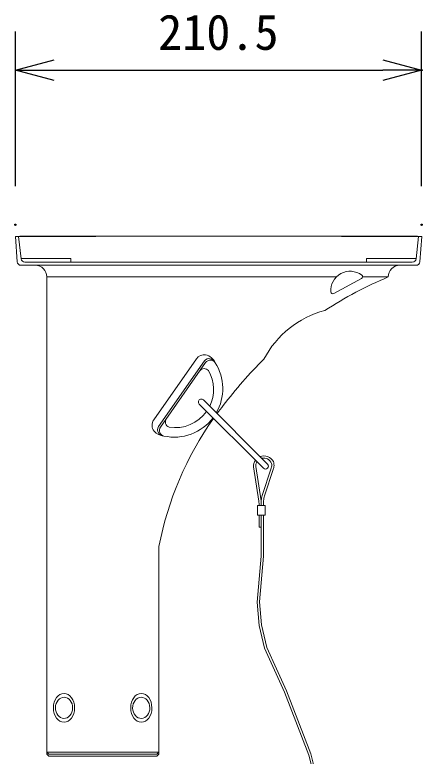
# Model space of a CAD drawing. Units: millimetres, scale not verified. Extents: x -63 to 62, y -116 to 117.
# Drawn here: x 20.62 to 41.71, y 38.55 to 76.91 of the extents above; entities that cross this region are included whole.
import ezdxf
from ezdxf.enums import TextEntityAlignment as Align

# ---------------------------------------------------------------- set-up
doc = ezdxf.new("R2010")
doc.units = ezdxf.units.MM
doc.header["$LTSCALE"] = 0.125
doc.header["$PDMODE"] = 32
doc.header["$PDSIZE"] = 0.0625
for name, color, linetype in [('0-0_0', 7, 'Continuous'), ('0-4_DEFPOINTS', 7, 'Continuous'), ('0-6_SUNPO', 7, 'Continuous')]:
    doc.layers.add(name, color=color, linetype=linetype)
doc.layers.add('0-5_GAIKEI', color=7, linetype='Continuous', lineweight=18)
doc.styles.add('ＭＳ ゴシック', font='')
doc.styles.get('ＭＳ ゴシック').set_extended_font_data('MS Gothic')

# ---------------------------------------------------------------- blocks, each defined once
blk = doc.blocks.new('_OPEN30')
at = {"layer": '0-0_0'}
blk.add_line((0, 0), (-1, 0), dxfattribs=at)
blk.add_lwpolyline([(-1, 0.26795), (0, 0), (-1, -0.26795)], dxfattribs=at)
blk = doc.blocks.new('D6')
at = {"layer": '0-4_DEFPOINTS'}
for p in [(43.8069, 70.9012), (22.7774, 62.9012), (43.8069, 62.9012)]:
    blk.add_point(p, dxfattribs=at)
at = {"layer": '0-6_SUNPO'}
for p, q in [((22.7774, 64.9012), (22.7774, 72.9012)), ((43.8069, 64.9012), (43.8069, 72.9012)), ((24.7774, 70.9012), (41.8069, 70.9012))]:
    blk.add_line(p, q, dxfattribs=at)
at = {"layer": '0-6_SUNPO', "xscale": 2, "yscale": 2, "rotation": 180}
blk.add_blockref('_OPEN30', (22.7774, 70.9012), dxfattribs=at)
at = {"layer": '0-6_SUNPO', "xscale": 2, "yscale": 2}
blk.add_blockref('_OPEN30', (43.8069, 70.9012), dxfattribs=at)
at = {"layer": '0-6_SUNPO', "style": 'ＭＳ ゴシック'}
blk.add_text('210.5', height=1.833, dxfattribs=at).set_placement((30.1671, 71.4012), align=Align.BOTTOM_LEFT)

msp = doc.modelspace()

# ---------------------------------------------------------------- linework, layer by layer
at = {"layer": '0-5_GAIKEI'}
for p, q in [((20.7468, 64.1341), (20.6594, 65.4439)), ((20.8739, 65.4474), (41.474, 65.4474)), ((41.6739, 65.4439), (41.474, 65.4474)), ((20.9463, 63.9474), (21.694, 63.9474)), ((40.628, 63.9474), (21.694, 63.9474)), ((41.4016, 63.9474), (40.628, 63.9474)), ((22.2821, 63.3474), (34.085, 63.3474)), ((22.2821, 38.6474), (22.2821, 63.3474)), ((34.085, 63.3474), (34.2812, 63.3474)), ((34.2812, 63.3474), (37.2637, 63.3474)), ((38.629, 63.3474), (39.9575, 63.3474)), ((28.0821, 38.6474), (28.0821, 49.4003)), ((22.2821, 38.747), (22.3821, 38.647)), ((27.9821, 38.647), (28.0821, 38.747)), ((22.3821, 38.5474), (22.2821, 38.6474)), ((27.9821, 38.647), (22.3821, 38.647)), ((22.3821, 38.5474), (27.9821, 38.5474)), ((28.0821, 38.6474), (27.9821, 38.5474))]:
    msp.add_line(p, q, dxfattribs=at)
at = {"layer": '0-5_GAIKEI', "color": 1}
for p, q in [((20.8195, 65.4439), (20.9499, 64.2853)), ((41.3979, 64.2853), (41.5284, 65.4439)), ((20.949, 64.2939), (23.5239, 64.2939)), ((41.1992, 64.1077), (21.1487, 64.1077)), ((23.5239, 64.2939), (23.5239, 64.1077)), ((38.8239, 64.1077), (38.8239, 64.2939)), ((38.8239, 64.2939), (41.3989, 64.2939)), ((37.1321, 62.4859), (38.5739, 63.2688)), ((30.0269, 59.1102), (27.8185, 55.9563)), ((30.44, 59.0028), (28.0607, 55.6048)), ((28.1636, 55.5774), (30.501, 58.9155)), ((33.7095, 53.6583), (30.3871, 56.9808)), ((30.175, 56.7686), (33.4974, 53.4462)), ((32.9785, 53.5123), (33.2566, 51.7469)), ((33.0966, 53.531), (33.3748, 51.7649)), ((33.8998, 53.4534), (33.4258, 52.0362)), ((34.0167, 53.4255), (33.5458, 52.0171)), ((33.1853, 51.5239), (33.3845, 51.5239)), ((33.1853, 51.0254), (33.1853, 51.5239)), ((33.2664, 51.6224), (33.2664, 51.5239)), ((33.3845, 51.5239), (33.3845, 51.7825)), ((33.3845, 51.5239), (33.5839, 51.5239)), ((33.5045, 51.5239), (33.5045, 51.7634)), ((33.3161, 51.0254), (33.1853, 51.0254)), ((33.2664, 51.0254), (33.2664, 50.3935)), ((33.3845, 51.0254), (33.3845, 48.8933)), ((33.5045, 51.0254), (33.5045, 48.8966)), ((33.2664, 50.3935), (33.3845, 50.3935)), ((34.5902, 41.8601), (35.854, 38.6065)), ((34.6885, 41.9289), (35.9523, 38.6754)), ((28.0821, 38.747), (22.2821, 38.747))]:
    msp.add_line(p, q, dxfattribs=at)
at = {"layer": '0-5_GAIKEI'}
for points in [[(20.8739, 65.4474), (20.6594, 65.4439), (24.8111, 65.4439)], [(37.5367, 65.4439), (41.6885, 65.4439), (41.6011, 64.1341)]]:
    msp.add_lwpolyline(points, dxfattribs=at)
at = {"layer": '0-5_GAIKEI', "color": 1}
for points in [[(33.5839, 51.5239), (33.5839, 51.0254), (33.3161, 51.0254)], [(33.3845, 48.8966), (33.1694, 46.5228), (33.2784, 45.3079), (33.557, 44.1295), (34.0694, 43.0051), (34.5902, 41.8601)], [(33.5045, 48.8966), (33.2885, 46.5375), (33.3948, 45.3369), (33.669, 44.1725), (34.1754, 43.0614), (34.6885, 41.9289)]]:
    msp.add_lwpolyline(points, dxfattribs=at)
at = {"layer": '0-5_GAIKEI'}
for centre, radius, start, end in [((20.9463, 64.1474), 0.2, 183.81627, 270), ((41.4016, 64.1474), 0.2, 270, 356.18373), ((21.6821, 63.3474), 0.6, 0, 90), ((40.5575, 63.3474), 0.6, 90.12087, 180.00013), ((48.0089, 44.1689), 20.8, 112.77342, 123.02182), ((37.9509, 56.7748), 5, 104.79849, 152.37314), ((49.168, 43.2369), 22.2768, 134.61915, 142.84139), ((44.7148, 46.2078), 16.9363, 141.75159, 143.53507), ((44.7148, 46.2078), 16.9363, 144.56277, 169.13499)]:
    msp.add_arc(centre, radius, start, end, dxfattribs=at)
at = {"layer": '0-5_GAIKEI', "color": 1}
for centre, radius, start, end in [((21.1487, 64.3077), 0.2, 186.42433, 270), ((41.1991, 64.308), 0.2003, 270.03743, 355.96691), ((37.9845, 62.6352), 1.0057, 52.91283, 184.08717), ((38.5164, 63.3597), 0.1076, 302.28065, 46.19779), ((37.0871, 62.5836), 0.1076, 190.80221, 294.71935), ((30.462, 58.7652), 0.5553, 85.68015, 141.58424), ((30.6911, 58.7937), 0.3267, 20.72008, 140.22137), ((30.3236, 58.6007), 0.7405, 24.63671, 75.91958), ((30.7467, 58.7435), 0.3, 33.56388, 145), ((28.8779, 57.5646), 2.5095, 330.1138, 32.40168), ((30.4314, 58.3178), 0.286, 38.56549, 146.60079), ((28.9372, 57.5231), 1.9742, 333.96937, 29.52808), ((30.2772, 56.8785), 0.1501, 42.92364, 227.07636), ((28.8779, 57.5646), 2.5095, 257.59832, 323.11679), ((28.7015, 55.8472), 0.286, 143.39921, 251.43451), ((28.9372, 57.5231), 1.9742, 260.47192, 324.96827), ((28.204, 55.6755), 0.4769, 143.93809, 220.54539), ((28.4212, 55.8932), 0.7838, 222.31645, 263.97679), ((28.328, 55.4403), 0.3139, 148.39313, 211.92571), ((28.389, 55.5198), 0.4092, 216.85303, 262.9671), ((28.4093, 55.4053), 0.3, 145, 256.43612), ((33.5228, 53.5431), 0.5452, 144.1237, 183.23764), ((33.5164, 53.5559), 0.4205, 147.50056, 183.40177), ((33.5228, 53.5431), 0.5452, 27.10407, 111.93961), ((33.5164, 53.5559), 0.4205, 19.47559, 105.19705), ((33.5085, 53.5959), 0.5365, 352.48347, 21.37385), ((33.6035, 53.5523), 0.15, 225, 45), ((33.5083, 53.5961), 0.4166, 339.97127, 13.89423), ((33.5191, 53.5937), 0.5253, 341.31815, 352.56897), ((34.1845, 51.7825), 0.8, 161.5085, 180), ((34.3045, 51.7634), 0.8, 161.51156, 180), ((32.4664, 51.6224), 0.8, 0, 8.95459), ((32.5845, 51.6405), 0.8, 0, 8.95122), ((29.1795, 36.833), 6.9061, 311.77378, 14.88046), ((29.2151, 36.8062), 6.9916, 311.44592, 15.50633)]:
    msp.add_arc(centre, radius, start, end, dxfattribs=at)
for centre, major_axis, ratio in [((23.1709, 41.0472), (0.0009, 0.7461), 0.735836), ((23.1709, 41.0472), (0.0118, 0.5493), 0.811709), ((27.1699, 41.0472), (-0.0009, 0.7461), 0.735836), ((27.1699, 41.0472), (-0.0118, 0.5493), 0.811709)]:
    msp.add_ellipse(centre, major_axis=major_axis, ratio=ratio, dxfattribs=at)

# ---------------------------------------------------------------- block references
at = {"layer": '0-6_SUNPO'}
msp.add_blockref('D6', (-2.1238, 3.1451), dxfattribs=at)

doc.saveas('drawing.dxf')
